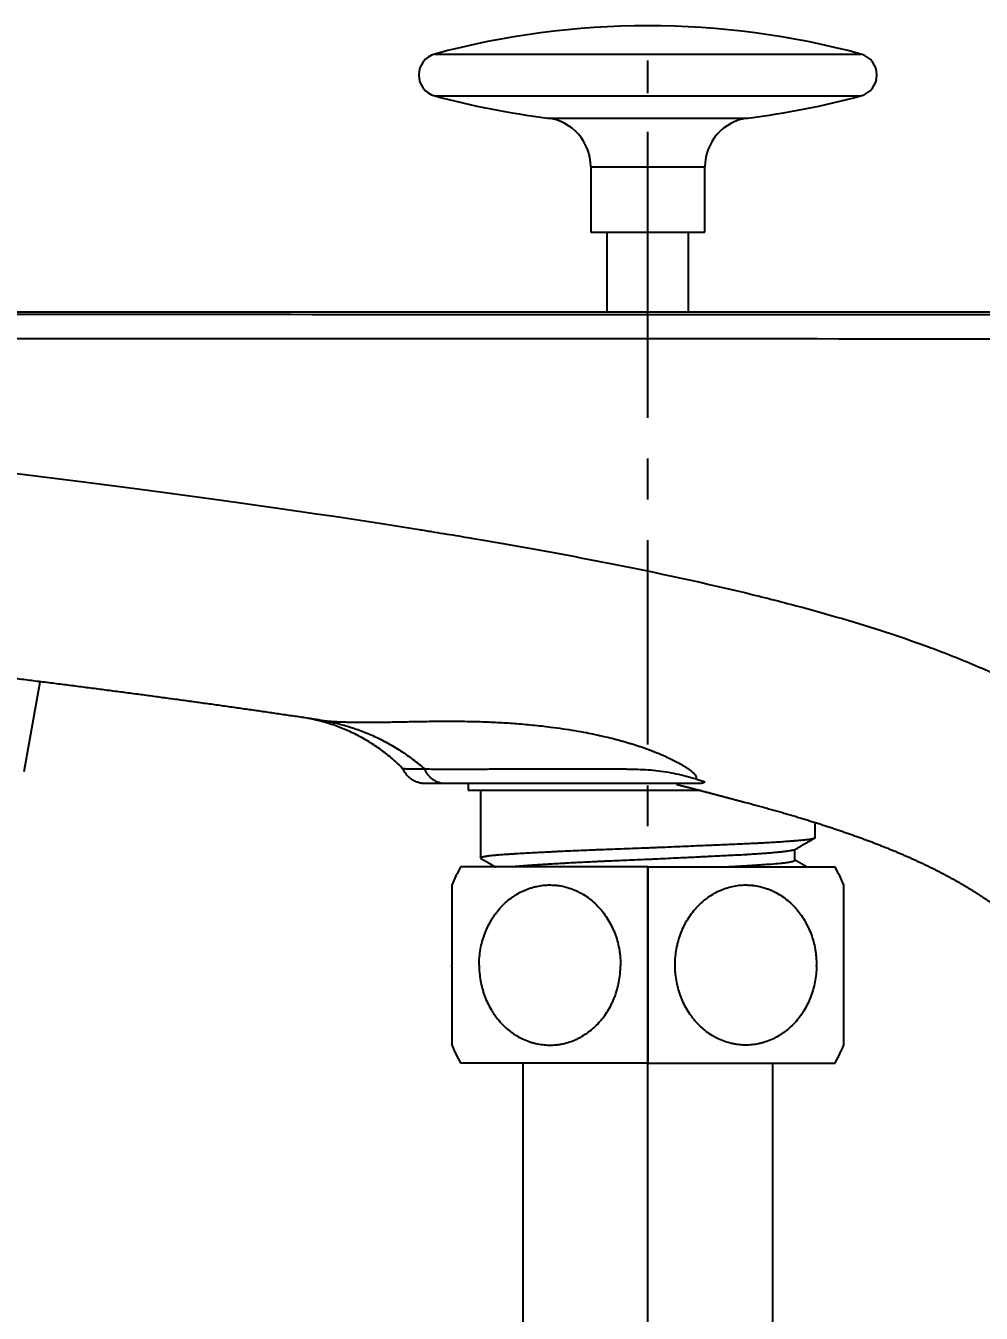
# Model space of a CAD drawing. Extents: x 0 to 1128, y 0 to 827.
# Drawn here: x 586.8 to 645.3, y 207.2 to 285.9 of the extents above; entities that cross this region are included whole.
import ezdxf

# ---------------------------------------------------------------- set-up
doc = ezdxf.new("R2010")
doc.units = 0
doc.header["$LTSCALE"] = 10
doc.header["$MEASUREMENT"] = 0
doc.header["$PDMODE"] = 3
doc.header["$PDSIZE"] = -10
doc.linetypes.add('CENTER', pattern=[2, 1.25, -0.25, 0.25, -0.25])
doc.layers.get('0').update_dxf_attribs({"linetype": 'CONTINUOUS'})
doc.layers.get('DEFPOINTS').update_dxf_attribs({"linetype": 'CONTINUOUS'})
doc.layers.add('1', color=7, linetype='CONTINUOUS')
doc.styles.add('Daelim Dimension', font='')
doc.styles.get('Daelim Dimension').set_extended_font_data('나눔고딕')
doc.dimstyles.new('DEFAULT', dxfattribs={"dimscale": 2, "dimtxt": 2, "dimasz": 2, "dimexe": 0, "dimexo": 2, "dimgap": 1, "dimtad": 1, "dimdec": 1, "dimzin": 9, "dimdsep": 46, "dimtxsty": 'Daelim Dimension', "dimcen": 0.5, "dimclrd": 252, "dimclre": 252, "dimclrt": 3, "dimadec": 1, "dimazin": 0, "dimtfac": 1, "dimtdec": 1, "dimtix": 1, "dimtmove": 0, "dimatfit": 3, "dimfxl": 1, "dimtolj": 1, "dimtzin": 1, "dimlwd": 9, "dimlwe": 9, "dimarcsym": 0})

# ---------------------------------------------------------------- blocks, each defined once
blk = doc.blocks.new('*D5')
at = {"color": 5, "lineweight": 9, "ltscale": 0.5, "transparency": 16777216}
for p, q in [((574.797, 237.49), (574.797, 130.573)), ((790.861, 171.626), (790.861, 130.573)), ((578.797, 130.573), (786.861, 130.573))]:
    blk.add_line(p, q, dxfattribs=at)
at = {"color": 5, "ltscale": 0.5, "transparency": 16777216}
for points in [[(578.797, 131.24), (578.797, 129.906), (574.797, 130.573)], [(786.861, 131.24), (786.861, 129.906), (790.861, 130.573)]]:
    blk.add_solid(points, dxfattribs=at)
at = {"layer": 'DEFPOINTS', "color": 0, "ltscale": 0.5, "transparency": 16777216}
for p in [(574.797, 241.49), (790.861, 175.626), (790.861, 130.573)]:
    blk.add_point(p, dxfattribs=at)
at = {"color": 7, "lineweight": -3, "ltscale": 0.5, "transparency": 16777216, "insert": (682.829, 138.017), "char_height": 10, "attachment_point": 5, "style": 'Daelim Dimension'}
blk.add_mtext('\\A1;216', dxfattribs=at)

msp = doc.modelspace()

# ---------------------------------------------------------------- linework, layer by layer
at = {"layer": '1', "color": 7, "linetype": 'Continuous', "lineweight": -3}
for p, q in [((611.816, 284.218), (637.905, 284.218)), ((611.816, 281.657), (637.905, 281.657)), ((618.729, 280.303), (630.993, 280.303)), ((621.361, 277.325), (621.361, 273.321)), ((621.361, 277.325), (628.361, 277.325)), ((628.361, 273.321), (628.361, 277.325)), ((621.361, 273.321), (628.361, 273.321)), ((622.361, 273.321), (622.361, 268.427)), ((627.361, 268.427), (627.361, 273.321)), ((586.673, 240.31), (587.641, 245.802)), ((613.861, 239.572), (613.861, 239.171)), ((613.861, 239.171), (628.081, 239.171)), ((614.611, 239.171), (614.611, 235.027)), ((635.111, 236.276), (635.111, 237.188)), ((633.861, 234.889), (633.861, 235.54)), ((624.861, 234.471), (613.395, 234.471)), ((624.861, 234.471), (636.327, 234.471)), ((624.861, 234.471), (624.861, 222.471)), ((624.861, 222.471), (613.395, 222.471)), ((617.211, 222.471), (617.211, 205.471)), ((624.861, 205.471), (624.861, 222.471)), ((624.861, 222.471), (636.327, 222.471)), ((632.511, 205.471), (632.511, 222.471))]:
    msp.add_line(p, q, dxfattribs=at)
at = {"layer": '1', "color": 7, "linetype": 'CENTER', "lineweight": -3}
msp.add_line((624.861, 266.821), (624.861, 283.825), dxfattribs=at)
at = {"layer": '1', "color": 1, "linetype": 'CENTER', "lineweight": -3}
msp.add_line((624.861, 221.963), (624.861, 282.971), dxfattribs=at)
at = {"layer": '1', "color": 7, "linetype": 'Continuous', "lineweight": -3}
for centre, radius, start, end in [((624.861, 235.95), 50, 74.8772, 105.1228), ((612.163, 282.937), 1.327, 105.1228, 254.8772), ((637.559, 282.937), 1.327, 285.1228, 74.8772), ((624.861, 329.925), 50, 254.8772, 262.95542), ((624.861, 329.925), 50, 277.04458, 285.1228), ((618.361, 277.325), 3, 0, 82.95542), ((631.361, 277.325), 3, 97.04458, 180), ((624.361, 228.471), 12.5, 151.3146, 156.97603), ((625.361, 228.471), 12.5, 23.03504, 28.6854), ((624.361, 228.471), 12.5, 202.79588, 208.6854), ((625.361, 228.471), 12.5, 331.3146, 337.19948)]:
    msp.add_arc(centre, radius, start, end, dxfattribs=at)
for points, degree in [([(622.265, 268.427), (558.357, 268.427)], 1), ([(569.413, 268.3), (596.964, 268.292), (624.516, 268.284), (652.067, 268.276)], 3), ([(667.37, 268.427), (627.428, 268.427)], 1), ([(652.035, 266.776), (624.483, 266.784), (596.932, 266.792), (569.38, 266.8)], 3), ([(633.819, 235.516), (634.461, 235.887), (635.102, 236.258)], 2), ([(614.609, 235.014), (615.078, 234.743), (615.546, 234.472)], 2), ([(634.607, 234.471), (634.234, 234.687), (633.861, 234.903)], 2), ([(612.861, 228.392), (612.861, 228.405), (612.861, 228.432), (612.861, 228.458), (612.861, 228.471)], 3), ([(635.19, 228.392), (635.191, 228.405), (635.191, 228.432), (635.191, 228.458), (635.191, 228.471)], 3)]:
    msp.add_open_spline(points, degree=degree, dxfattribs=at)
for points, knots in [([(627.461, 268.427), (627.461, 268.427), (627.457, 268.427), (627.446, 268.427), (627.444, 268.427), (627.439, 268.427), (627.43, 268.427), (627.419, 268.427), (627.394, 268.427), (627.353, 268.427), (627.296, 268.427), (627.247, 268.426), (627.23, 268.426), (627.203, 268.426), (627.193, 268.426), (627.174, 268.426), (627.125, 268.426), (627.026, 268.426), (626.875, 268.426), (626.761, 268.426), (626.685, 268.426), (626.67, 268.426), (626.639, 268.426), (626.592, 268.426), (626.543, 268.426), (626.445, 268.426), (626.309, 268.425), (626.163, 268.425), (626.051, 268.425), (626.013, 268.425), (625.935, 268.425), (625.896, 268.425), (625.778, 268.425), (625.618, 268.425), (625.454, 268.425), (625.329, 268.425), (625.266, 268.425), (625.202, 268.425), (625.16, 268.425), (625.138, 268.425), (625.032, 268.425), (624.862, 268.425), (624.608, 268.425), (624.44, 268.425), (624.335, 268.425), (624.314, 268.425), (624.272, 268.425), (624.251, 268.425), (624.189, 268.425), (624.148, 268.425), (624.026, 268.425), (623.866, 268.425), (623.713, 268.425), (623.6, 268.425), (623.563, 268.425), (623.49, 268.425), (623.453, 268.425), (623.346, 268.425), (623.21, 268.426), (623.021, 268.426), (622.907, 268.426), (622.825, 268.426), (622.799, 268.426), (622.748, 268.426), (622.723, 268.426), (622.652, 268.426), (622.565, 268.426), (622.493, 268.426), (622.444, 268.427), (622.428, 268.427), (622.406, 268.427), (622.399, 268.427), (622.386, 268.427), (622.354, 268.427), (622.307, 268.427), (622.27, 268.427), (622.261, 268.427), (622.261, 268.427), (622.261, 268.427), (622.261, 268.427)], [0, 0, 0, 0, 0.030949, 0.030949, 0.038761, 0.038761, 0.046573, 0.062196, 0.062196, 0.093443, 0.124691, 0.124691, 0.140314, 0.140314, 0.148126, 0.148126, 0.155938, 0.187185, 0.218432, 0.249679, 0.249679, 0.25749, 0.25749, 0.265302, 0.280926, 0.280926, 0.312173, 0.34342, 0.34342, 0.359043, 0.359043, 0.374667, 0.374667, 0.405914, 0.437161, 0.437161, 0.452784, 0.460596, 0.460596, 0.468408, 0.468408, 0.499655, 0.530902, 0.562149, 0.562149, 0.569961, 0.569961, 0.577772, 0.577772, 0.593396, 0.593396, 0.624643, 0.65589, 0.65589, 0.671513, 0.671513, 0.687137, 0.687137, 0.718384, 0.749631, 0.780878, 0.780878, 0.796501, 0.796501, 0.812125, 0.812125, 0.843372, 0.874619, 0.874619, 0.890243, 0.890243, 0.898054, 0.898054, 0.905866, 0.937113, 0.96836, 0.999607, 0.999607, 1, 1, 1, 1]), ([(570.815, 260.329), (586.818, 258.576), (600.166, 256.841), (610.942, 255.109), (611.111, 255.082), (611.362, 255.041), (611.738, 254.98), (612.609, 254.838), (614.325, 254.552), (617.653, 253.979), (623.896, 252.822), (628.537, 251.812), (631.403, 251.11), (631.574, 251.068), (631.83, 251.004), (632.213, 250.909), (633.095, 250.685), (634.816, 250.232), (638.082, 249.308), (640.58, 248.484), (642.206, 247.885), (642.375, 247.822), (642.637, 247.724), (643.028, 247.575), (643.926, 247.225), (645.66, 246.507), (647.044, 245.862), (648.139, 245.308), (648.452, 245.146), (648.978, 244.865), (649.761, 244.437), (651.541, 243.388), (652.989, 242.401), (653.919, 241.703)], [0, 0, 0, 0, 0.500011, 0.500011, 0.503917, 0.503917, 0.507823, 0.515636, 0.531261, 0.562512, 0.625013, 0.750016, 0.750016, 0.753922, 0.753922, 0.757829, 0.765641, 0.781267, 0.812517, 0.875019, 0.875019, 0.878925, 0.878925, 0.882831, 0.890644, 0.906269, 0.93752, 0.93752, 0.945332, 0.945332, 0.953145, 0.96877, 1, 1, 1, 1]), ([(604.796, 243.458), (604.662, 243.479), (604.393, 243.519), (603.989, 243.58), (603.583, 243.64), (603.174, 243.701), (602.764, 243.761), (602.352, 243.822), (601.938, 243.882), (601.523, 243.943), (601.105, 244.003), (600.685, 244.064), (600.264, 244.124), (599.84, 244.184), (599.415, 244.245), (598.987, 244.305), (598.558, 244.365), (598.127, 244.425), (597.694, 244.485), (597.259, 244.546), (596.823, 244.606), (596.384, 244.666), (595.944, 244.726), (595.502, 244.786), (595.057, 244.846), (594.612, 244.906), (594.164, 244.966), (593.714, 245.026), (593.263, 245.085), (592.809, 245.145), (592.354, 245.205), (591.897, 245.265), (591.439, 245.325), (590.978, 245.384), (590.516, 245.444), (590.052, 245.504), (589.586, 245.563), (589.118, 245.623), (588.649, 245.682), (588.178, 245.742), (587.705, 245.802), (587.23, 245.861), (586.754, 245.92), (586.275, 245.98), (585.796, 246.039), (585.314, 246.099), (584.831, 246.158), (584.508, 246.197), (584.346, 246.217)], [0, 0, 0, 0, 0.019717, 0.039528, 0.059431, 0.079426, 0.099514, 0.119694, 0.139966, 0.160329, 0.180785, 0.201331, 0.221969, 0.242698, 0.263518, 0.284429, 0.30543, 0.326521, 0.347702, 0.368973, 0.390333, 0.411783, 0.433322, 0.454949, 0.476666, 0.49847, 0.520363, 0.542344, 0.564412, 0.586568, 0.608811, 0.63114, 0.653556, 0.676059, 0.698648, 0.721322, 0.744082, 0.766927, 0.789857, 0.812872, 0.835971, 0.859154, 0.88242, 0.905771, 0.929204, 0.95272, 0.976319, 1, 1, 1, 1]), ([(604.798, 243.459), (604.82, 243.455), (604.865, 243.449), (604.933, 243.439), (605.002, 243.431), (605.071, 243.422), (605.141, 243.414), (605.212, 243.407), (605.283, 243.4), (605.355, 243.394), (605.427, 243.388), (605.5, 243.383), (605.573, 243.378), (605.647, 243.373), (605.721, 243.369), (605.796, 243.365), (605.872, 243.361), (605.948, 243.358), (606.044, 243.354), (606.16, 243.35), (606.298, 243.346), (606.438, 243.343), (606.582, 243.341), (606.704, 243.34), (606.8, 243.339), (606.865, 243.339), (606.931, 243.338), (607.002, 243.337), (607.083, 243.337), (607.177, 243.336), (607.284, 243.335), (607.404, 243.334), (607.532, 243.333), (607.667, 243.332), (607.928, 243.331), (608.314, 243.332), (608.826, 243.338), (609.339, 243.346), (609.854, 243.356), (610.37, 243.367), (610.912, 243.377), (611.483, 243.386), (612.087, 243.393), (612.701, 243.395), (613.324, 243.392), (613.958, 243.382), (614.732, 243.363), (615.649, 243.325), (616.722, 243.258), (617.811, 243.165), (618.793, 243.055), (619.65, 242.938), (620.379, 242.823), (621.217, 242.672), (622.148, 242.477), (622.92, 242.284), (623.418, 242.146), (623.663, 242.074), (623.902, 242.002), (624.136, 241.929), (624.363, 241.854), (624.584, 241.778), (624.8, 241.702), (624.963, 241.641), (625.077, 241.598), (625.143, 241.572), (625.209, 241.546), (625.275, 241.52), (625.342, 241.493), (625.438, 241.454), (625.562, 241.402), (625.71, 241.34), (625.848, 241.28), (626.058, 241.187), (626.332, 241.06), (626.656, 240.896), (626.904, 240.757), (627.089, 240.646), (627.246, 240.546), (627.406, 240.434), (627.559, 240.312), (627.664, 240.212), (627.734, 240.133), (627.778, 240.071), (627.808, 240.013), (627.821, 239.975), (627.825, 239.953), (627.826, 239.946), (627.827, 239.94), (627.828, 239.933), (627.828, 239.926), (627.828, 239.92), (627.828, 239.913), (627.827, 239.907), (627.827, 239.9), (627.826, 239.894), (627.825, 239.888), (627.823, 239.882), (627.822, 239.876), (627.82, 239.87), (627.818, 239.864), (627.816, 239.86), (627.815, 239.858)], [0, 0, 0, 0, 0.00427, 0.008531, 0.012782, 0.017023, 0.021255, 0.025477, 0.02969, 0.033893, 0.038086, 0.042269, 0.046442, 0.050606, 0.054761, 0.058905, 0.063041, 0.067167, 0.071283, 0.078414, 0.085595, 0.092826, 0.100108, 0.107442, 0.111108, 0.114296, 0.117006, 0.120647, 0.1245, 0.128565, 0.133813, 0.139349, 0.145174, 0.151289, 0.157694, 0.18044, 0.202937, 0.225185, 0.247188, 0.268951, 0.290481, 0.314813, 0.339257, 0.363827, 0.388539, 0.413412, 0.438461, 0.478871, 0.519544, 0.56149, 0.603024, 0.631168, 0.658727, 0.685732, 0.726407, 0.765038, 0.774789, 0.784351, 0.793727, 0.802922, 0.811938, 0.82078, 0.829451, 0.837957, 0.840678, 0.843405, 0.846138, 0.848876, 0.851622, 0.854373, 0.860994, 0.86723, 0.873081, 0.878551, 0.894259, 0.908988, 0.922814, 0.930158, 0.937197, 0.947846, 0.957784, 0.967131, 0.97271, 0.978117, 0.983398, 0.988599, 0.989314, 0.990027, 0.99074, 0.991453, 0.992164, 0.992876, 0.993587, 0.994298, 0.995009, 0.995721, 0.996432, 0.997144, 0.997857, 0.998571, 0.999285, 1, 1, 1, 1]), ([(611.243, 239.571), (611.169, 239.571), (611.096, 239.577), (611.005, 239.59), (610.987, 239.594), (610.95, 239.6), (610.932, 239.604), (610.879, 239.616), (610.843, 239.625), (610.739, 239.657), (610.671, 239.683), (610.588, 239.722), (610.571, 239.73), (610.539, 239.747), (610.522, 239.756), (610.474, 239.783), (610.443, 239.802), (610.352, 239.863), (610.294, 239.908), (610.213, 239.981), (610.186, 240.007), (610.148, 240.046), (610.136, 240.06), (610.111, 240.088), (610.099, 240.102), (610.041, 240.172), (609.998, 240.232), (609.923, 240.356), (609.89, 240.422), (609.861, 240.49)], [0, 0, 0, 0, 0.125, 0.125, 0.15625, 0.15625, 0.1875, 0.1875, 0.25, 0.25, 0.375, 0.375, 0.40625, 0.40625, 0.4375, 0.4375, 0.5, 0.5, 0.625, 0.625, 0.6875, 0.6875, 0.71875, 0.71875, 0.75, 0.75, 0.875, 0.875, 1, 1, 1, 1]), ([(609.861, 240.49), (609.861, 240.49), (609.868, 240.49), (609.896, 240.489), (609.917, 240.489), (609.96, 240.488), (609.976, 240.488), (610.011, 240.488), (610.03, 240.487), (610.094, 240.486), (610.143, 240.485), (610.255, 240.483), (610.318, 240.482), (610.423, 240.481), (610.459, 240.48), (610.536, 240.479), (610.576, 240.478), (610.785, 240.475), (610.978, 240.473), (611.198, 240.47)], [0, 0, 0, 0, 0.125, 0.125, 0.25, 0.25, 0.3125, 0.3125, 0.375, 0.375, 0.5, 0.5, 0.625, 0.625, 0.6875, 0.6875, 0.75, 0.75, 1, 1, 1, 1]), ([(611.198, 240.47), (611.373, 240.468), (611.563, 240.467), (611.972, 240.464), (612.191, 240.463), (612.658, 240.462), (612.906, 240.462), (613.3, 240.463), (613.435, 240.463), (613.643, 240.463), (613.713, 240.463), (613.856, 240.464), (613.928, 240.464), (614.293, 240.465), (614.595, 240.466), (615.221, 240.468), (615.545, 240.47), (616.214, 240.472), (616.558, 240.474), (617.091, 240.476), (617.272, 240.477), (617.546, 240.478), (617.639, 240.479), (617.825, 240.48), (617.918, 240.48), (618.389, 240.482), (618.772, 240.483), (619.357, 240.485), (619.653, 240.486), (619.952, 240.486), (620.152, 240.486), (620.253, 240.486), (620.757, 240.487), (621.165, 240.486), (621.987, 240.484), (622.402, 240.481), (622.926, 240.476), (623.031, 240.475), (623.242, 240.473), (623.347, 240.471), (623.557, 240.468), (623.663, 240.466), (623.874, 240.462), (623.979, 240.459), (624.296, 240.45), (624.508, 240.442), (624.93, 240.416), (625.141, 240.399), (625.562, 240.354), (625.772, 240.326), (626.189, 240.259), (626.396, 240.221), (627.013, 240.091), (627.419, 239.984), (627.815, 239.858)], [0, 0, 0, 0, 0.0625, 0.0625, 0.125, 0.125, 0.1875, 0.1875, 0.21875, 0.21875, 0.234375, 0.234375, 0.25, 0.25, 0.3125, 0.3125, 0.375, 0.375, 0.4375, 0.4375, 0.46875, 0.46875, 0.484375, 0.484375, 0.5, 0.5, 0.5625, 0.5625, 0.59375, 0.609375, 0.609375, 0.625, 0.625, 0.6875, 0.6875, 0.75, 0.75, 0.765625, 0.765625, 0.78125, 0.78125, 0.796875, 0.796875, 0.8125, 0.8125, 0.84375, 0.84375, 0.875, 0.875, 0.90625, 0.90625, 0.9375, 0.9375, 1, 1, 1, 1]), ([(612.451, 239.571), (612.385, 239.571), (612.319, 239.577), (612.189, 239.598), (612.124, 239.613), (611.997, 239.655), (611.936, 239.68), (611.816, 239.741), (611.7, 239.812), (611.542, 239.944), (611.403, 240.099), (611.325, 240.217), (611.256, 240.34), (611.225, 240.404), (611.198, 240.47)], [0, 0, 0, 0, 0.125, 0.125, 0.25, 0.25, 0.375, 0.375, 0.5, 0.625, 0.75, 0.875, 0.875, 1, 1, 1, 1]), ([(612.451, 239.571), (612.251, 239.571), (612.075, 239.571), (611.886, 239.571), (611.85, 239.571), (611.781, 239.571), (611.748, 239.571), (611.654, 239.571), (611.597, 239.571), (611.446, 239.571), (611.371, 239.571), (611.295, 239.571), (611.276, 239.571), (611.25, 239.571), (611.243, 239.571), (611.243, 239.571)], [0, 0, 0, 0, 0.25, 0.25, 0.3125, 0.3125, 0.375, 0.375, 0.5, 0.5, 0.75, 0.75, 0.875, 0.875, 1, 1, 1, 1]), ([(627.877, 239.571), (627.782, 239.571), (627.686, 239.571), (627.493, 239.571), (627.396, 239.571), (627.202, 239.571), (627.105, 239.571), (626.911, 239.571), (626.813, 239.571), (626.521, 239.571), (626.327, 239.571), (625.937, 239.571), (625.743, 239.571), (625.353, 239.571), (625.159, 239.571), (624.77, 239.571), (624.576, 239.571), (624.187, 239.571), (623.993, 239.571), (623.606, 239.571), (623.413, 239.571), (623.028, 239.571), (622.835, 239.571), (622.547, 239.571), (622.451, 239.571), (622.259, 239.571), (622.163, 239.571), (621.686, 239.571), (621.31, 239.571), (620.57, 239.571), (620.206, 239.571), (619.489, 239.571), (619.136, 239.571), (618.616, 239.571), (618.444, 239.571), (618.188, 239.571), (618.103, 239.571), (617.976, 239.571), (617.934, 239.571), (617.85, 239.571), (617.808, 239.571), (617.433, 239.571), (617.111, 239.571), (616.487, 239.571), (616.186, 239.571), (615.605, 239.571), (615.325, 239.571), (614.921, 239.571), (614.723, 239.571), (614.531, 239.571), (614.405, 239.571), (614.342, 239.571), (614.035, 239.571), (613.803, 239.571), (613.369, 239.571), (613.165, 239.571), (612.787, 239.571), (612.612, 239.571), (612.451, 239.571)], [0, 0, 0, 0, 0.015625, 0.015625, 0.03125, 0.03125, 0.046875, 0.046875, 0.0625, 0.0625, 0.09375, 0.09375, 0.125, 0.125, 0.15625, 0.15625, 0.1875, 0.1875, 0.21875, 0.21875, 0.25, 0.25, 0.28125, 0.28125, 0.296875, 0.296875, 0.3125, 0.3125, 0.375, 0.375, 0.4375, 0.4375, 0.5, 0.5, 0.53125, 0.53125, 0.546875, 0.546875, 0.554688, 0.554688, 0.5625, 0.5625, 0.625, 0.625, 0.6875, 0.6875, 0.75, 0.75, 0.78125, 0.796875, 0.796875, 0.8125, 0.8125, 0.875, 0.875, 0.9375, 0.9375, 1, 1, 1, 1]), ([(626.61, 239.525), (626.633, 239.52), (626.655, 239.515), (626.7, 239.504), (626.723, 239.499), (626.791, 239.483), (626.836, 239.472), (626.881, 239.461)], [0, 0, 0, 0, 0.25, 0.25, 0.5, 0.5, 1, 1, 1, 1]), ([(627.815, 239.858), (627.872, 239.84), (627.958, 239.813), (628.044, 239.785), (628.1, 239.767), (628.129, 239.757), (628.171, 239.743), (628.185, 239.738), (628.213, 239.729), (628.227, 239.724), (628.247, 239.717), (628.254, 239.714), (628.268, 239.709), (628.274, 239.706), (628.287, 239.701), (628.294, 239.698), (628.302, 239.694), (628.305, 239.693), (628.31, 239.69), (628.312, 239.688), (628.316, 239.685), (628.318, 239.684), (628.321, 239.681), (628.322, 239.679), (628.324, 239.675), (628.325, 239.673), (628.326, 239.668), (628.325, 239.666), (628.324, 239.661), (628.323, 239.659), (628.319, 239.653), (628.316, 239.649), (628.308, 239.642), (628.304, 239.639), (628.289, 239.629), (628.277, 239.623), (628.251, 239.613), (628.237, 239.608), (628.207, 239.6), (628.191, 239.597), (628.157, 239.59), (628.14, 239.587), (628.085, 239.58), (628.046, 239.577), (627.964, 239.573), (627.922, 239.571), (627.877, 239.571)], [0, 0, 0, 0, 0.125, 0.1875, 0.1875, 0.25, 0.25, 0.28125, 0.28125, 0.3125, 0.3125, 0.328125, 0.328125, 0.34375, 0.34375, 0.359375, 0.359375, 0.367187, 0.367187, 0.375, 0.375, 0.382812, 0.382812, 0.390625, 0.390625, 0.40625, 0.40625, 0.421875, 0.421875, 0.4375, 0.4375, 0.46875, 0.46875, 0.5, 0.5, 0.5625, 0.5625, 0.625, 0.625, 0.6875, 0.6875, 0.75, 0.75, 0.875, 0.875, 1, 1, 1, 1]), ([(626.881, 239.461), (626.901, 239.456), (626.942, 239.446), (627.003, 239.43), (627.064, 239.415), (627.125, 239.4), (627.186, 239.384), (627.246, 239.369), (627.307, 239.354), (627.368, 239.338), (627.428, 239.323), (627.489, 239.308), (627.549, 239.292), (627.61, 239.277), (627.67, 239.261), (627.73, 239.246), (627.79, 239.23), (627.851, 239.215), (627.911, 239.199), (627.971, 239.184), (628.031, 239.168), (628.091, 239.153), (628.151, 239.137), (628.21, 239.121), (628.27, 239.106), (628.33, 239.09), (628.39, 239.075), (628.449, 239.059), (628.509, 239.043), (628.568, 239.028), (628.628, 239.012), (628.687, 238.996), (628.746, 238.981), (628.805, 238.965), (628.865, 238.949), (628.924, 238.934), (628.983, 238.918), (629.042, 238.902), (629.101, 238.887), (629.16, 238.871), (629.219, 238.855), (629.277, 238.84), (629.336, 238.824), (629.395, 238.808), (629.453, 238.793), (629.512, 238.777), (629.57, 238.762), (629.629, 238.746), (629.687, 238.73), (629.746, 238.715), (629.804, 238.699), (629.862, 238.684), (629.92, 238.668), (629.979, 238.653), (630.037, 238.637), (630.095, 238.622), (630.153, 238.606), (630.211, 238.591), (630.268, 238.575), (630.326, 238.56), (630.384, 238.545), (630.442, 238.529), (630.5, 238.514), (630.557, 238.499), (630.615, 238.483), (630.672, 238.468), (630.73, 238.453), (630.768, 238.443), (630.787, 238.438)], [0, 0, 0, 0, 0.01517, 0.030336, 0.045498, 0.060655, 0.075808, 0.090958, 0.106104, 0.121246, 0.136386, 0.151522, 0.166656, 0.181787, 0.196916, 0.212043, 0.227168, 0.242291, 0.257412, 0.272533, 0.287652, 0.30277, 0.317887, 0.333004, 0.34812, 0.363236, 0.378352, 0.393468, 0.408585, 0.423702, 0.43882, 0.453937, 0.469055, 0.484174, 0.499294, 0.514416, 0.529538, 0.544662, 0.559788, 0.574916, 0.590046, 0.605179, 0.620314, 0.635451, 0.650592, 0.665735, 0.680882, 0.696032, 0.711185, 0.726343, 0.741504, 0.75667, 0.771839, 0.787013, 0.802192, 0.817375, 0.832563, 0.847757, 0.862955, 0.878159, 0.893368, 0.908583, 0.923804, 0.939031, 0.954264, 0.969503, 0.984748, 1, 1, 1, 1]), ([(630.787, 238.438), (630.843, 238.423), (630.954, 238.394), (631.12, 238.349), (631.285, 238.305), (631.449, 238.261), (631.612, 238.217), (631.774, 238.172), (631.935, 238.128), (632.096, 238.084), (632.255, 238.04), (632.414, 237.995), (632.571, 237.951), (632.728, 237.906), (632.884, 237.862), (633.039, 237.818), (633.193, 237.773), (633.346, 237.729), (633.498, 237.684), (633.649, 237.64), (633.799, 237.595), (633.949, 237.551), (634.097, 237.506), (634.245, 237.462), (634.392, 237.417), (634.538, 237.372), (634.683, 237.328), (634.827, 237.283), (634.97, 237.238), (635.112, 237.194), (635.254, 237.149), (635.394, 237.104), (635.534, 237.059), (635.673, 237.015), (635.811, 236.97), (635.948, 236.925), (636.084, 236.88), (636.219, 236.835), (636.354, 236.79), (636.487, 236.745), (636.62, 236.7), (636.752, 236.655), (636.883, 236.61), (637.013, 236.565), (637.143, 236.52), (637.271, 236.475), (637.399, 236.43), (637.526, 236.385), (637.652, 236.34), (637.777, 236.295), (637.901, 236.249), (638.025, 236.204), (638.147, 236.159), (638.269, 236.114), (638.39, 236.068), (638.511, 236.023), (638.63, 235.978), (638.749, 235.932), (638.867, 235.887), (638.984, 235.842), (639.1, 235.796), (639.215, 235.751), (639.33, 235.705), (639.444, 235.66), (639.557, 235.614), (639.669, 235.569), (639.781, 235.523), (639.892, 235.477), (640.002, 235.432), (640.111, 235.386), (640.22, 235.34), (640.327, 235.295), (640.434, 235.249), (640.541, 235.203), (640.646, 235.157), (640.751, 235.112), (640.855, 235.066), (640.958, 235.02), (641.061, 234.974), (641.163, 234.928), (641.264, 234.882), (641.364, 234.836), (641.464, 234.79), (641.563, 234.744), (641.661, 234.698), (641.759, 234.652), (641.856, 234.606), (641.952, 234.559), (642.048, 234.513), (642.143, 234.467), (642.237, 234.421), (642.33, 234.374), (642.423, 234.328), (642.515, 234.282), (642.607, 234.235), (642.698, 234.189), (642.788, 234.143), (642.877, 234.096), (642.966, 234.05), (643.055, 234.003), (643.142, 233.956), (643.229, 233.91), (643.316, 233.863), (643.402, 233.817), (643.487, 233.77), (643.572, 233.723), (643.656, 233.676), (643.739, 233.629), (643.822, 233.583), (643.904, 233.536), (643.986, 233.489), (644.067, 233.442), (644.148, 233.395), (644.228, 233.348), (644.307, 233.301), (644.386, 233.254), (644.464, 233.207), (644.542, 233.159), (644.619, 233.112), (644.696, 233.065), (644.772, 233.018), (644.848, 232.97), (644.923, 232.923), (644.998, 232.875), (645.072, 232.828), (645.146, 232.78), (645.219, 232.733), (645.292, 232.685), (645.364, 232.638), (645.436, 232.59), (645.508, 232.542), (645.579, 232.494), (645.649, 232.447), (645.719, 232.399), (645.789, 232.351), (645.858, 232.303), (645.927, 232.255), (645.995, 232.207), (646.063, 232.158), (646.131, 232.11), (646.198, 232.062), (646.265, 232.014), (646.331, 231.965), (646.397, 231.917), (646.463, 231.869), (646.528, 231.82), (646.593, 231.771), (646.636, 231.739), (646.658, 231.723)], [0, 0, 0, 0, 0.009954, 0.019857, 0.029708, 0.039508, 0.049256, 0.058952, 0.068598, 0.078193, 0.087737, 0.09723, 0.106672, 0.116064, 0.125405, 0.134696, 0.143937, 0.153128, 0.162269, 0.171361, 0.180403, 0.189395, 0.198338, 0.207232, 0.216077, 0.224873, 0.233621, 0.24232, 0.25097, 0.259573, 0.268127, 0.276634, 0.285092, 0.293504, 0.301867, 0.310184, 0.318454, 0.326676, 0.334852, 0.342982, 0.351065, 0.359102, 0.367093, 0.375039, 0.382939, 0.390793, 0.398603, 0.406367, 0.414087, 0.421762, 0.429393, 0.436979, 0.444522, 0.452021, 0.459476, 0.466888, 0.474257, 0.481584, 0.488867, 0.496108, 0.503307, 0.510464, 0.51758, 0.524653, 0.531686, 0.538678, 0.545628, 0.552539, 0.559409, 0.566239, 0.573029, 0.57978, 0.586491, 0.593164, 0.599797, 0.606392, 0.612949, 0.619469, 0.62595, 0.632394, 0.638801, 0.645171, 0.651504, 0.657801, 0.664063, 0.670288, 0.676478, 0.682633, 0.688753, 0.694838, 0.70089, 0.706907, 0.712891, 0.718841, 0.724758, 0.730643, 0.736495, 0.742315, 0.748103, 0.75386, 0.759586, 0.765281, 0.770945, 0.77658, 0.782184, 0.787759, 0.793305, 0.798822, 0.804311, 0.809771, 0.815204, 0.820609, 0.825988, 0.831339, 0.836664, 0.841963, 0.847236, 0.852484, 0.857708, 0.862906, 0.86808, 0.873231, 0.878358, 0.883461, 0.888542, 0.893601, 0.898638, 0.903653, 0.908646, 0.913619, 0.918572, 0.923504, 0.928416, 0.933309, 0.938184, 0.943039, 0.947877, 0.952696, 0.957499, 0.962284, 0.967052, 0.971805, 0.976541, 0.981262, 0.985968, 0.99066, 0.995337, 1, 1, 1, 1]), ([(614.611, 235.026), (614.611, 235.028), (614.611, 235.029), (614.615, 235.041), (614.639, 235.06), (614.725, 235.09), (614.816, 235.11), (614.898, 235.125), (614.927, 235.13), (614.974, 235.138), (614.99, 235.14), (615.024, 235.145), (615.11, 235.158), (615.288, 235.18), (615.57, 235.208), (615.899, 235.235), (616.149, 235.252), (616.315, 235.264), (616.349, 235.266), (616.417, 235.27), (616.452, 235.272), (616.557, 235.279), (616.629, 235.283), (616.849, 235.297), (617.002, 235.306), (617.32, 235.324), (617.485, 235.333), (617.826, 235.351), (618.18, 235.371), (618.558, 235.391), (618.803, 235.403), (618.852, 235.406), (618.951, 235.411), (619.1, 235.418), (619.252, 235.426), (619.558, 235.441), (619.973, 235.46), (620.619, 235.489), (621.064, 235.507), (621.404, 235.521), (621.518, 235.526), (621.748, 235.535), (621.864, 235.539), (622.215, 235.553), (622.45, 235.561), (622.922, 235.579), (623.396, 235.596), (624.113, 235.622), (624.595, 235.64), (624.958, 235.654), (625.079, 235.659), (625.322, 235.669), (625.444, 235.674), (625.808, 235.689), (626.289, 235.709), (627, 235.739), (627.699, 235.769), (628.158, 235.788), (628.5, 235.803), (628.613, 235.807), (628.782, 235.815), (628.838, 235.817), (628.95, 235.822), (629.228, 235.833), (629.716, 235.854), (630.339, 235.88), (630.935, 235.907), (631.314, 235.924), (631.546, 235.936), (631.592, 235.938), (631.683, 235.942), (631.729, 235.945), (631.863, 235.952), (631.951, 235.956), (632.211, 235.97), (632.377, 235.98), (632.696, 235.999), (633.001, 236.019), (633.42, 236.049), (633.673, 236.069), (633.822, 236.081), (633.852, 236.083), (633.91, 236.088), (633.995, 236.095), (634.075, 236.103), (634.23, 236.117), (634.421, 236.136), (634.658, 236.163), (634.785, 236.18), (634.868, 236.193), (634.906, 236.2), (634.94, 236.206), (634.961, 236.211), (634.972, 236.213), (635.02, 236.224), (635.079, 236.241), (635.105, 236.259), (635.11, 236.271), (635.111, 236.273), (635.111, 236.276)], [0, 0, 0, 0, 0.004589, 0.004589, 0.027083, 0.049577, 0.072072, 0.072072, 0.083319, 0.083319, 0.088942, 0.088942, 0.094566, 0.11706, 0.139554, 0.162048, 0.184542, 0.184542, 0.190166, 0.190166, 0.195789, 0.195789, 0.207037, 0.207037, 0.229531, 0.229531, 0.252025, 0.252025, 0.274519, 0.297013, 0.297013, 0.302637, 0.302637, 0.30826, 0.319507, 0.319507, 0.342001, 0.364496, 0.38699, 0.38699, 0.398237, 0.398237, 0.409484, 0.409484, 0.431978, 0.431978, 0.454472, 0.476966, 0.499461, 0.499461, 0.510708, 0.510708, 0.521955, 0.521955, 0.544449, 0.566943, 0.589437, 0.611931, 0.611931, 0.623178, 0.623178, 0.628802, 0.628802, 0.634425, 0.65692, 0.679414, 0.701908, 0.724402, 0.724402, 0.730026, 0.730026, 0.735649, 0.735649, 0.746896, 0.746896, 0.76939, 0.76939, 0.791885, 0.814379, 0.836873, 0.836873, 0.842496, 0.842496, 0.84812, 0.859367, 0.859367, 0.881861, 0.904355, 0.926849, 0.926849, 0.938097, 0.94372, 0.94372, 0.949344, 0.949344, 0.971838, 0.994332, 0.994332, 1, 1, 1, 1]), ([(633.829, 235.522), (633.828, 235.521), (633.809, 235.511), (633.781, 235.502), (633.739, 235.491), (633.73, 235.489), (633.711, 235.484), (633.681, 235.478), (633.648, 235.471), (633.575, 235.458), (633.464, 235.44), (633.255, 235.413), (633.088, 235.394), (632.906, 235.375), (632.809, 235.366), (632.599, 235.346), (632.377, 235.326), (632.009, 235.297), (631.74, 235.277), (631.46, 235.258), (631.315, 235.248), (631.087, 235.234), (630.971, 235.227), (630.852, 235.22), (630.772, 235.216), (630.731, 235.214), (630.528, 235.202), (630.194, 235.185), (629.671, 235.158), (629.124, 235.131), (628.743, 235.113), (628.452, 235.099), (628.354, 235.094), (628.206, 235.087), (628.156, 235.085), (628.056, 235.08), (628.006, 235.078), (627.756, 235.066), (627.353, 235.046), (626.739, 235.017), (626.115, 234.987), (625.64, 234.964), (625.373, 234.952), (625.267, 234.947), (625.213, 234.945), (625.053, 234.938), (624.947, 234.933), (624.628, 234.919), (624.204, 234.9), (623.575, 234.874), (622.951, 234.848), (622.538, 234.83), (622.282, 234.819), (622.231, 234.817), (622.129, 234.812), (621.976, 234.805), (621.826, 234.798), (621.528, 234.785), (621.136, 234.766), (620.57, 234.738), (620.205, 234.718), (619.936, 234.703), (619.803, 234.696), (619.672, 234.689), (619.585, 234.684), (619.542, 234.681), (619.328, 234.669), (618.995, 234.649), (618.684, 234.63), (618.384, 234.611), (618.239, 234.602), (617.96, 234.584), (617.826, 234.575), (617.633, 234.561), (617.57, 234.557), (617.478, 234.55), (617.447, 234.548), (617.387, 234.543), (617.358, 234.541), (617.212, 234.53), (616.992, 234.512), (616.755, 234.49), (616.628, 234.476), (616.589, 234.472)], [0, 0, 0, 0, 0.001812, 0.028453, 0.028453, 0.035113, 0.035113, 0.041773, 0.055094, 0.055094, 0.081735, 0.108376, 0.135017, 0.135017, 0.161658, 0.161658, 0.188299, 0.21494, 0.241581, 0.241581, 0.268223, 0.268223, 0.281543, 0.288203, 0.288203, 0.294864, 0.294864, 0.321505, 0.348146, 0.374787, 0.401428, 0.401428, 0.414749, 0.414749, 0.421409, 0.421409, 0.428069, 0.428069, 0.45471, 0.481351, 0.507992, 0.534633, 0.541294, 0.541294, 0.547954, 0.547954, 0.561275, 0.561275, 0.587916, 0.614557, 0.641198, 0.667839, 0.667839, 0.674499, 0.674499, 0.681159, 0.69448, 0.69448, 0.721121, 0.747762, 0.774403, 0.774403, 0.787724, 0.794384, 0.794384, 0.801044, 0.801044, 0.827685, 0.854326, 0.854326, 0.880968, 0.880968, 0.907609, 0.907609, 0.920929, 0.920929, 0.927589, 0.927589, 0.93425, 0.93425, 0.960891, 0.987532, 1, 1, 1, 1]), ([(629.446, 234.471), (629.493, 234.474), (629.584, 234.479), (629.674, 234.483), (629.76, 234.488), (629.803, 234.491), (630.185, 234.512), (630.505, 234.531), (630.959, 234.559), (631.105, 234.568), (631.389, 234.585), (631.526, 234.594), (631.725, 234.607), (631.823, 234.614), (631.918, 234.62), (631.981, 234.624), (632.012, 234.626), (632.166, 234.637), (632.282, 234.645), (632.614, 234.671), (632.812, 234.688), (633.072, 234.714), (633.152, 234.723), (633.264, 234.737), (633.318, 234.743), (633.368, 234.75), (633.401, 234.755), (633.417, 234.757), (633.557, 234.778), (633.653, 234.797), (633.794, 234.835), (633.837, 234.854), (633.858, 234.877), (633.86, 234.883), (633.861, 234.888), (633.861, 234.889)], [0, 0, 0, 0, 0.017695, 0.033958, 0.033958, 0.050221, 0.050221, 0.180328, 0.180328, 0.245381, 0.245381, 0.310435, 0.310435, 0.342961, 0.359225, 0.359225, 0.375488, 0.375488, 0.440541, 0.440541, 0.570648, 0.570648, 0.635701, 0.635701, 0.668228, 0.684491, 0.684491, 0.700755, 0.700755, 0.830861, 0.830861, 0.960968, 0.960968, 0.993495, 1, 1, 1, 1]), ([(612.861, 233.37), (612.861, 233.37), (612.861, 233.37), (612.861, 233.37), (612.861, 233.37), (612.861, 233.367), (612.861, 233.363), (612.861, 233.354), (612.861, 233.33), (612.861, 233.283), (612.861, 233.207), (612.861, 233.138), (612.861, 233.113), (612.861, 233.073), (612.861, 233.059), (612.861, 233.03), (612.861, 233.015), (612.861, 232.939), (612.861, 232.804), (612.861, 232.642), (612.861, 232.467), (612.861, 232.373), (612.861, 232.246), (612.861, 232.22), (612.861, 232.168), (612.861, 232.088), (612.861, 232.006), (612.861, 231.837), (612.861, 231.602), (612.861, 231.346), (612.861, 231.146), (612.861, 231.078), (612.861, 230.975), (612.861, 230.94), (612.861, 230.869), (612.861, 230.834), (612.861, 230.656), (612.861, 230.366), (612.861, 230.064), (612.861, 229.757), (612.861, 229.6), (612.861, 229.401), (612.861, 229.361), (612.861, 229.281), (612.861, 229.16), (612.861, 229.039), (612.861, 228.797), (612.861, 228.635), (612.861, 228.471)], [0, 0, 0, 0, 0.002756, 0.002756, 0.018338, 0.018338, 0.03392, 0.065084, 0.065084, 0.127412, 0.189739, 0.189739, 0.220903, 0.220903, 0.236485, 0.236485, 0.252067, 0.252067, 0.314395, 0.376723, 0.376723, 0.43905, 0.43905, 0.454632, 0.454632, 0.470214, 0.501378, 0.501378, 0.563706, 0.626034, 0.626034, 0.657197, 0.657197, 0.672779, 0.672779, 0.688361, 0.688361, 0.750689, 0.813017, 0.813017, 0.875345, 0.875345, 0.890926, 0.890926, 0.906508, 0.937672, 0.937672, 1, 1, 1, 1]), ([(614.531, 228.471), (614.531, 228.636), (614.538, 228.799), (614.567, 229.122), (614.609, 229.442), (614.68, 229.757), (614.733, 229.952), (614.744, 229.991), (614.767, 230.069), (614.779, 230.107), (614.816, 230.223), (614.842, 230.298), (614.926, 230.523), (615.049, 230.814), (615.198, 231.09), (615.318, 231.291), (615.36, 231.357), (615.425, 231.454), (615.447, 231.486), (615.491, 231.55), (615.514, 231.582), (615.629, 231.737), (615.726, 231.856), (615.928, 232.081), (616.14, 232.294), (616.37, 232.483), (616.519, 232.594), (616.55, 232.615), (616.61, 232.658), (616.702, 232.72), (616.795, 232.778), (616.983, 232.889), (617.239, 233.023), (617.505, 233.127), (617.675, 233.184), (617.709, 233.194), (617.778, 233.215), (617.812, 233.225), (617.916, 233.253), (617.985, 233.27), (618.194, 233.315), (618.472, 233.358), (618.753, 233.372), (618.964, 233.37), (619.034, 233.367), (619.14, 233.36), (619.175, 233.358), (619.246, 233.351), (619.282, 233.348), (619.458, 233.326), (619.598, 233.302), (619.874, 233.238), (620.146, 233.158), (620.411, 233.049), (620.606, 232.956), (620.671, 232.923), (620.8, 232.853), (620.863, 232.817), (621.051, 232.702), (621.292, 232.536), (621.518, 232.344), (621.736, 232.139), (621.842, 232.03), (622.044, 231.799), (622.139, 231.678), (622.318, 231.428), (622.485, 231.168), (622.63, 230.889), (622.714, 230.71), (622.73, 230.673), (622.762, 230.6), (622.777, 230.563), (622.823, 230.452), (622.851, 230.377), (622.932, 230.15), (623.025, 229.844), (623.091, 229.529), (623.131, 229.29), (623.142, 229.209), (623.157, 229.088), (623.161, 229.047), (623.169, 228.966), (623.173, 228.925), (623.188, 228.72), (623.193, 228.556), (623.19, 228.392)], [0, 0, 0, 0, 0.03125, 0.03125, 0.0625, 0.09375, 0.09375, 0.101562, 0.101562, 0.109375, 0.109375, 0.125, 0.125, 0.15625, 0.1875, 0.1875, 0.203125, 0.203125, 0.210937, 0.210937, 0.21875, 0.21875, 0.25, 0.25, 0.28125, 0.3125, 0.3125, 0.320312, 0.320312, 0.328125, 0.34375, 0.34375, 0.375, 0.40625, 0.40625, 0.414062, 0.414062, 0.421875, 0.421875, 0.4375, 0.4375, 0.46875, 0.5, 0.5, 0.515625, 0.515625, 0.523437, 0.523437, 0.53125, 0.53125, 0.5625, 0.5625, 0.59375, 0.625, 0.625, 0.640625, 0.640625, 0.65625, 0.65625, 0.6875, 0.71875, 0.71875, 0.75, 0.75, 0.78125, 0.78125, 0.8125, 0.84375, 0.84375, 0.851563, 0.851563, 0.859375, 0.859375, 0.875, 0.875, 0.90625, 0.9375, 0.9375, 0.953125, 0.953125, 0.960937, 0.960937, 0.96875, 0.96875, 1, 1, 1, 1]), ([(635.19, 228.392), (635.188, 228.229), (635.179, 228.067), (635.146, 227.747), (635.099, 227.43), (635.025, 227.119), (634.97, 226.926), (634.959, 226.888), (634.935, 226.811), (634.923, 226.773), (634.885, 226.659), (634.858, 226.584), (634.772, 226.362), (634.646, 226.075), (634.496, 225.804), (634.375, 225.606), (634.333, 225.541), (634.246, 225.414), (634.201, 225.351), (634.062, 225.167), (633.965, 225.051), (633.762, 224.83), (633.55, 224.621), (633.321, 224.435), (633.171, 224.327), (633.141, 224.306), (633.081, 224.264), (632.989, 224.203), (632.897, 224.146), (632.709, 224.038), (632.454, 223.908), (632.189, 223.806), (631.987, 223.74), (631.919, 223.72), (631.816, 223.693), (631.781, 223.684), (631.712, 223.668), (631.678, 223.66), (631.505, 223.624), (631.228, 223.583), (630.95, 223.571), (630.671, 223.575), (630.531, 223.584), (630.356, 223.606), (630.321, 223.611), (630.251, 223.621), (630.146, 223.638), (630.043, 223.66), (629.838, 223.708), (629.568, 223.788), (629.305, 223.896), (629.111, 223.989), (629.047, 224.022), (628.952, 224.074), (628.92, 224.091), (628.857, 224.128), (628.825, 224.146), (628.67, 224.242), (628.43, 224.407), (628.206, 224.597), (627.99, 224.8), (627.885, 224.907), (627.76, 225.05), (627.735, 225.079), (627.686, 225.138), (627.614, 225.227), (627.545, 225.318), (627.411, 225.505), (627.244, 225.762), (627.1, 226.037), (627, 226.251), (626.968, 226.323), (626.923, 226.433), (626.908, 226.47), (626.879, 226.545), (626.865, 226.582), (626.798, 226.769), (626.703, 227.073), (626.636, 227.385), (626.582, 227.701), (626.562, 227.861), (626.546, 228.064), (626.543, 228.105), (626.538, 228.186), (626.532, 228.307), (626.53, 228.429), (626.532, 228.671), (626.548, 228.992), (626.592, 229.31), (626.629, 229.508), (626.636, 229.548), (626.653, 229.627), (626.661, 229.667), (626.688, 229.785), (626.708, 229.863), (626.772, 230.094), (626.871, 230.396), (626.994, 230.684), (627.097, 230.896), (627.15, 231), (627.207, 231.103), (627.246, 231.171), (627.266, 231.204), (627.367, 231.371), (627.452, 231.499), (627.634, 231.743), (627.825, 231.977), (628.036, 232.19), (628.175, 232.315), (628.203, 232.34), (628.259, 232.389), (628.345, 232.461), (628.432, 232.529), (628.608, 232.659), (628.85, 232.82), (629.104, 232.953), (629.3, 233.042), (629.366, 233.07), (629.466, 233.11), (629.499, 233.123), (629.566, 233.147), (629.6, 233.159), (629.769, 233.215), (630.04, 233.29), (630.316, 233.334), (630.594, 233.364), (630.734, 233.371), (630.91, 233.37), (630.946, 233.37), (631.016, 233.367), (631.122, 233.363), (631.226, 233.354), (631.435, 233.33), (631.71, 233.283), (631.981, 233.207), (632.183, 233.138), (632.249, 233.113), (632.349, 233.073), (632.382, 233.059), (632.448, 233.03), (632.481, 233.015), (632.644, 232.939), (632.898, 232.804), (633.138, 232.642), (633.372, 232.467), (633.485, 232.373), (633.623, 232.246), (633.65, 232.22), (633.704, 232.168), (633.785, 232.088), (633.862, 232.006), (634.012, 231.837), (634.202, 231.602), (634.371, 231.346), (634.49, 231.146), (634.529, 231.078), (634.584, 230.975), (634.602, 230.94), (634.638, 230.869), (634.655, 230.834), (634.74, 230.656), (634.862, 230.366), (634.959, 230.064), (635.042, 229.757), (635.077, 229.6), (635.113, 229.401), (635.119, 229.361), (635.132, 229.281), (635.149, 229.16), (635.162, 229.039), (635.184, 228.797), (635.191, 228.635), (635.191, 228.471)], [0, 0, 0, 0, 0.015625, 0.015625, 0.03125, 0.046875, 0.046875, 0.050781, 0.050781, 0.054688, 0.054688, 0.0625, 0.0625, 0.078125, 0.09375, 0.09375, 0.101563, 0.101563, 0.109375, 0.109375, 0.125, 0.125, 0.140625, 0.15625, 0.15625, 0.160156, 0.160156, 0.164063, 0.171875, 0.171875, 0.1875, 0.203125, 0.203125, 0.210938, 0.210938, 0.214844, 0.214844, 0.21875, 0.21875, 0.234375, 0.25, 0.25, 0.265625, 0.265625, 0.269531, 0.269531, 0.273438, 0.28125, 0.28125, 0.296875, 0.3125, 0.3125, 0.320313, 0.320313, 0.324219, 0.324219, 0.328125, 0.328125, 0.34375, 0.359375, 0.359375, 0.375, 0.375, 0.378906, 0.378906, 0.382813, 0.390625, 0.390625, 0.40625, 0.421875, 0.421875, 0.429688, 0.429688, 0.433594, 0.433594, 0.4375, 0.4375, 0.453125, 0.46875, 0.46875, 0.484375, 0.484375, 0.488281, 0.488281, 0.492188, 0.5, 0.5, 0.515625, 0.53125, 0.53125, 0.535156, 0.535156, 0.539063, 0.539063, 0.546875, 0.546875, 0.5625, 0.578125, 0.578125, 0.585938, 0.589844, 0.589844, 0.59375, 0.59375, 0.609375, 0.609375, 0.625, 0.640625, 0.640625, 0.644531, 0.644531, 0.648438, 0.65625, 0.65625, 0.671875, 0.6875, 0.6875, 0.695313, 0.695313, 0.699219, 0.699219, 0.703125, 0.703125, 0.71875, 0.734375, 0.734375, 0.75, 0.75, 0.753906, 0.753906, 0.757813, 0.765625, 0.765625, 0.78125, 0.796875, 0.796875, 0.804688, 0.804688, 0.808594, 0.808594, 0.8125, 0.8125, 0.828125, 0.84375, 0.84375, 0.859375, 0.859375, 0.863281, 0.863281, 0.867188, 0.875, 0.875, 0.890625, 0.90625, 0.90625, 0.914063, 0.914063, 0.917969, 0.917969, 0.921875, 0.921875, 0.9375, 0.953125, 0.953125, 0.96875, 0.96875, 0.972656, 0.972656, 0.976563, 0.984375, 0.984375, 1, 1, 1, 1]), ([(636.861, 223.573), (636.861, 223.573), (636.861, 223.573), (636.861, 223.575), (636.861, 223.584), (636.861, 223.606), (636.861, 223.611), (636.861, 223.621), (636.861, 223.638), (636.861, 223.66), (636.861, 223.708), (636.861, 223.788), (636.861, 223.896), (636.861, 223.989), (636.861, 224.022), (636.861, 224.074), (636.861, 224.091), (636.861, 224.128), (636.861, 224.146), (636.861, 224.242), (636.861, 224.407), (636.861, 224.597), (636.861, 224.8), (636.861, 224.907), (636.861, 225.05), (636.861, 225.079), (636.861, 225.138), (636.861, 225.227), (636.861, 225.318), (636.861, 225.505), (636.861, 225.762), (636.861, 226.037), (636.861, 226.251), (636.861, 226.323), (636.861, 226.433), (636.861, 226.47), (636.861, 226.545), (636.861, 226.582), (636.861, 226.769), (636.861, 227.073), (636.861, 227.385), (636.861, 227.701), (636.861, 227.861), (636.861, 228.064), (636.861, 228.105), (636.861, 228.186), (636.861, 228.307), (636.861, 228.429), (636.861, 228.671), (636.861, 228.992), (636.861, 229.31), (636.861, 229.508), (636.861, 229.548), (636.861, 229.627), (636.861, 229.667), (636.861, 229.785), (636.861, 229.863), (636.861, 230.094), (636.861, 230.396), (636.861, 230.684), (636.861, 230.896), (636.861, 230.965), (636.861, 231.068), (636.861, 231.103), (636.861, 231.171), (636.861, 231.204), (636.861, 231.371), (636.861, 231.499), (636.861, 231.743), (636.861, 231.977), (636.861, 232.19), (636.861, 232.315), (636.861, 232.34), (636.861, 232.389), (636.861, 232.461), (636.861, 232.529), (636.861, 232.659), (636.861, 232.82), (636.861, 232.953), (636.861, 233.042), (636.861, 233.07), (636.861, 233.11), (636.861, 233.123), (636.861, 233.147), (636.861, 233.159), (636.861, 233.215), (636.861, 233.29), (636.861, 233.334), (636.861, 233.363), (636.861, 233.371), (636.861, 233.37)], [0, 0, 0, 0, 0.003679, 0.003679, 0.034842, 0.034842, 0.042633, 0.042633, 0.050424, 0.066006, 0.066006, 0.097169, 0.128332, 0.128332, 0.143914, 0.143914, 0.151705, 0.151705, 0.159496, 0.159496, 0.190659, 0.221822, 0.221822, 0.252986, 0.252986, 0.260777, 0.260777, 0.268568, 0.284149, 0.284149, 0.315313, 0.346476, 0.346476, 0.362058, 0.362058, 0.369849, 0.369849, 0.377639, 0.377639, 0.408803, 0.439966, 0.439966, 0.47113, 0.47113, 0.47892, 0.47892, 0.486711, 0.502293, 0.502293, 0.533456, 0.56462, 0.56462, 0.57241, 0.57241, 0.580201, 0.580201, 0.595783, 0.595783, 0.626946, 0.65811, 0.65811, 0.673691, 0.673691, 0.681482, 0.681482, 0.689273, 0.689273, 0.720437, 0.720437, 0.7516, 0.782763, 0.782763, 0.790554, 0.790554, 0.798345, 0.813927, 0.813927, 0.84509, 0.876253, 0.876253, 0.891835, 0.891835, 0.899626, 0.899626, 0.907417, 0.907417, 0.93858, 0.969744, 0.969744, 1, 1, 1, 1]), ([(612.861, 228.392), (612.861, 228.229), (612.861, 228.067), (612.861, 227.747), (612.861, 227.43), (612.861, 227.119), (612.861, 226.926), (612.861, 226.888), (612.861, 226.811), (612.861, 226.773), (612.861, 226.659), (612.861, 226.584), (612.861, 226.362), (612.861, 226.075), (612.861, 225.804), (612.861, 225.606), (612.861, 225.541), (612.861, 225.414), (612.861, 225.351), (612.861, 225.167), (612.861, 225.051), (612.861, 224.83), (612.861, 224.621), (612.861, 224.435), (612.861, 224.327), (612.861, 224.306), (612.861, 224.264), (612.861, 224.203), (612.861, 224.146), (612.861, 224.038), (612.861, 223.908), (612.861, 223.806), (612.861, 223.74), (612.861, 223.72), (612.861, 223.693), (612.861, 223.684), (612.861, 223.668), (612.861, 223.66), (612.861, 223.624), (612.861, 223.585), (612.861, 223.573), (612.861, 223.573)], [0, 0, 0, 0, 0.062993, 0.062993, 0.125986, 0.18898, 0.18898, 0.204728, 0.204728, 0.220476, 0.220476, 0.251973, 0.251973, 0.314966, 0.377959, 0.377959, 0.409456, 0.409456, 0.440953, 0.440953, 0.503946, 0.503946, 0.566939, 0.629932, 0.629932, 0.64568, 0.64568, 0.661429, 0.692925, 0.692925, 0.755919, 0.818912, 0.818912, 0.850408, 0.850408, 0.866157, 0.866157, 0.881905, 0.881905, 0.944898, 1, 1, 1, 1]), ([(614.531, 228.471), (614.531, 228.309), (614.538, 228.147), (614.566, 227.828), (614.608, 227.51), (614.677, 227.199), (614.729, 227.006), (614.74, 226.967), (614.762, 226.89), (614.774, 226.852), (614.81, 226.737), (614.836, 226.662), (614.918, 226.439), (615.039, 226.15), (615.185, 225.877), (615.303, 225.677), (615.344, 225.612), (615.428, 225.482), (615.472, 225.419), (615.608, 225.233), (615.703, 225.115), (615.902, 224.89), (616.11, 224.677), (616.336, 224.487), (616.483, 224.376), (616.512, 224.354), (616.572, 224.312), (616.662, 224.249), (616.754, 224.19), (616.939, 224.078), (617.191, 223.943), (617.454, 223.835), (617.654, 223.766), (617.722, 223.744), (617.824, 223.715), (617.858, 223.705), (617.927, 223.687), (617.961, 223.679), (618.133, 223.64), (618.409, 223.592), (618.686, 223.574), (618.964, 223.571), (619.104, 223.578), (619.279, 223.595), (619.314, 223.599), (619.384, 223.608), (619.488, 223.623), (619.592, 223.642), (619.797, 223.686), (620.068, 223.758), (620.331, 223.861), (620.527, 223.948), (620.591, 223.979), (620.687, 224.029), (620.719, 224.046), (620.783, 224.081), (620.814, 224.098), (620.971, 224.19), (621.213, 224.348), (621.441, 224.533), (621.66, 224.729), (621.766, 224.834), (621.919, 225.001), (621.969, 225.058), (622.066, 225.175), (622.113, 225.235), (622.251, 225.418), (622.422, 225.67), (622.572, 225.941), (622.675, 226.15), (622.709, 226.222), (622.772, 226.366), (622.802, 226.44), (622.888, 226.662), (622.988, 226.962), (623.062, 227.272), (623.122, 227.585), (623.145, 227.744), (623.166, 227.946), (623.17, 227.986), (623.176, 228.067), (623.185, 228.189), (623.189, 228.31), (623.19, 228.392)], [0, 0, 0, 0, 0.03125, 0.03125, 0.0625, 0.09375, 0.09375, 0.101562, 0.101562, 0.109375, 0.109375, 0.125, 0.125, 0.15625, 0.1875, 0.1875, 0.203125, 0.203125, 0.21875, 0.21875, 0.25, 0.25, 0.28125, 0.3125, 0.3125, 0.320312, 0.320312, 0.328125, 0.34375, 0.34375, 0.375, 0.40625, 0.40625, 0.421875, 0.421875, 0.429687, 0.429687, 0.4375, 0.4375, 0.46875, 0.5, 0.5, 0.53125, 0.53125, 0.539062, 0.539062, 0.546875, 0.5625, 0.5625, 0.59375, 0.625, 0.625, 0.640625, 0.640625, 0.648437, 0.648437, 0.65625, 0.65625, 0.6875, 0.71875, 0.71875, 0.75, 0.75, 0.765625, 0.765625, 0.78125, 0.78125, 0.8125, 0.84375, 0.84375, 0.859375, 0.859375, 0.875, 0.875, 0.90625, 0.9375, 0.9375, 0.96875, 0.96875, 0.976562, 0.976562, 0.984375, 1, 1, 1, 1])]:
    msp.add_open_spline(points, degree=3, knots=knots, dxfattribs=at)
for points, weights in [([(609.861, 240.49), (607.286, 243.089), (603.667, 243.628)], [0.998806257314, 0.948321132312, 1]), ([(604.798, 243.459), (608.363, 242.919), (611.198, 240.47)], [1, 0.968881116879, 0.999232723176])]:
    msp.add_rational_spline(points, weights, degree=2, dxfattribs=at)

# ---------------------------------------------------------------- dimensions: what is measured, and where the dimension line sits
at = {"color": 5, "lineweight": -3, "ltscale": 0.5}
dim = msp.add_linear_dim(base=(790.861, 130.573), p1=(574.797, 241.49), p2=(790.861, 175.626), text='216', dimstyle='DEFAULT', override={"dimtxt": 5, "dimclrd": 5, "dimclre": 5, "dimclrt": 7}, dxfattribs=at)
dim.commit()
dim.dimension.update_dxf_attribs({"geometry": '*D5', "text_midpoint": (682.829, 138.017)})

doc.saveas('drawing.dxf')
